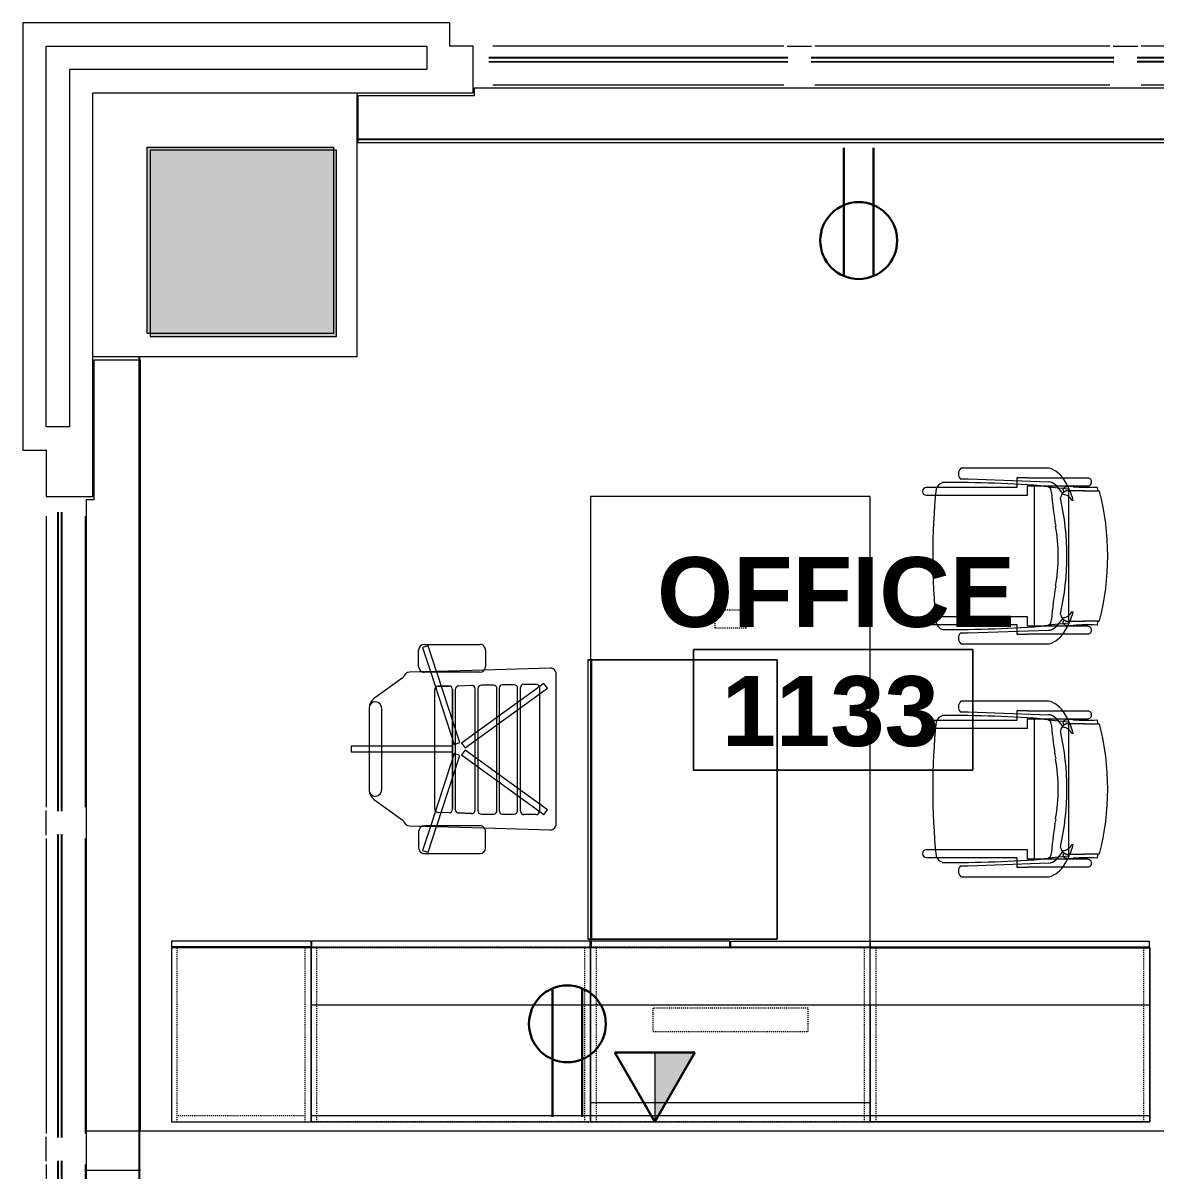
# Model space of a CAD drawing. Header units: inches. Extents: x -1221 to 179, y -822 to 880.
# Drawn here: x -992.1 to -846.2, y 529 to 676.7 of the extents above; entities that cross this region are included whole.
import ezdxf
from ezdxf.xclip import XClip

# ---------------------------------------------------------------- set-up
doc = ezdxf.new("R2010")
doc.units = ezdxf.units.IN
doc.header["$MEASUREMENT"] = 0
doc.header["$XCLIPFRAME"] = 2
doc.linetypes.add('L1$0$2DASHES', pattern=[163.199999, 71.999999, -24, 9.6, -24, 9.6, -24])
doc.linetypes.add('X1$0$Dash', pattern=[0.25, 0.125, -0.125])
doc.layers.add('L1$0$A-Anno-Revs-FinF', color=181, linetype='Continuous')
doc.layers.add('L1$0$GLZ_GLAZING', color=7, linetype='Continuous')
for name, color, linetype, lineweight in [('L1$0$ArchiCAD Windows_Pen_No__4', 4, 'Continuous', 9), ('L1$0$BB Columns_Pen_No__3', 7, 'Continuous', 20), ('L1$0$BB Columns_Pen_No__7', 7, 'Continuous', 20), ('L1$0$BB Columns_Pen_No__95', 8, 'Continuous', 20), ('L1$0$BB Shell_Pen_No__100', 7, 'Continuous', 20), ('X1$0$18_0109_REV_dwg _7_', 8, 'Continuous', 9), ('X1$0$A-ANNO-NOTE', 131, 'Continuous', 30), ('X1$0$A-AREA-IDEN', 2, 'Continuous', 9), ('X1$0$A-WALL', 113, 'Continuous', 9), ('X1$0$I-FURN', 30, 'Continuous', 9), ('X1$0$I-FURN-PNLS', 30, 'X1$0$Dash', 9), ('X1$0$I-WALL', 2, 'Continuous', 9), ('X1$0$S-COLS', 52, 'Continuous', 9)]:
    doc.layers.add(name, color=color, linetype=linetype, lineweight=lineweight)
doc.styles.add('X1$0$Swis721 Lt BT_B', font='', dxfattribs={"height": 9})
doc.styles.get('X1$0$Swis721 Lt BT_B').set_extended_font_data('Swis721 Lt BT', bold=True)

# ---------------------------------------------------------------- blocks, each defined once
blk = doc.blocks.new('L1$0$window-fixed')
at = {"layer": 'L1$0$ArchiCAD Windows_Pen_No__4', "linetype": 'L1$0$2DASHES'}
for p, q in [((-6723.6, 3788.31), (-6761.1, 3788.31)), ((-6681.6, 3788.31), (-6719.6, 3788.31)), ((-6640.1, 3788.31), (-6677.6, 3788.31)), ((-6723.6, 3783.31), (-6761.1, 3783.31)), ((-6681.6, 3783.31), (-6719.6, 3783.31)), ((-6640.09, 3783.31), (-6677.6, 3783.31))]:
    blk.add_line(p, q, dxfattribs=at)
at = {"layer": 'L1$0$ArchiCAD Windows_Pen_No__4', "linetype": 'Continuous'}
for p, q in [((-6723.17, 3788.31), (-6721.6, 3788.31)), ((-6721.6, 3788.31), (-6720.02, 3788.31)), ((-6681.17, 3788.31), (-6679.6, 3788.31)), ((-6679.6, 3788.31), (-6678.02, 3788.31))]:
    blk.add_line(p, q, dxfattribs=at)
at = {"layer": 'L1$0$GLZ_GLAZING', "color": 30, "linetype": 'Continuous'}
for p, q in [((-6723.1, 3786.81), (-6761.6, 3786.81)), ((-6761.6, 3786.32), (-6723.1, 3786.31)), ((-6681.1, 3786.81), (-6720.1, 3786.81)), ((-6720.1, 3786.32), (-6681.1, 3786.31)), ((-6639.59, 3786.81), (-6678.1, 3786.81)), ((-6678.1, 3786.32), (-6639.6, 3786.31))]:
    blk.add_line(p, q, dxfattribs=at)
at = {"layer": 'L1$0$GLZ_GLAZING', "color": 30, "linetype": 'Continuous', "const_width": 0.00174}
for points in [[(-6763.6, 3783.31), (-6761.1, 3783.31), (-6761.1, 3786.06), (-6761.6, 3786.06), (-6761.6, 3787.06), (-6761.1, 3787.06), (-6761.1, 3788.31), (-6763.6, 3788.31), (-6763.6, 3787.06), (-6763.6, 3787.06), (-6763.6, 3786.06), (-6763.6, 3786.06)], [(-6719.6, 3783.31), (-6723.6, 3783.31), (-6723.6, 3786.06), (-6723.1, 3786.06), (-6723.1, 3787.06), (-6723.6, 3787.06), (-6723.6, 3788.31), (-6719.6, 3788.31), (-6719.6, 3787.06), (-6720.1, 3787.06), (-6720.1, 3786.06), (-6719.6, 3786.06)], [(-6677.6, 3783.31), (-6681.6, 3783.31), (-6681.6, 3786.06), (-6681.1, 3786.06), (-6681.1, 3787.06), (-6681.6, 3787.06), (-6681.6, 3788.31), (-6677.6, 3788.31), (-6677.6, 3787.06), (-6678.1, 3787.06), (-6678.1, 3786.06), (-6677.6, 3786.06)], [(-6723.1, 3786.06), (-6723.1, 3787.06), (-6761.6, 3787.06), (-6761.6, 3786.07), (-6723.1, 3786.06)], [(-6681.1, 3786.06), (-6681.1, 3787.06), (-6720.1, 3787.06), (-6720.1, 3786.07), (-6681.59, 3786.06)], [(-6639.59, 3786.06), (-6639.59, 3787.06), (-6678.1, 3787.06), (-6678.1, 3786.07), (-6639.59, 3786.06)]]:
    blk.add_lwpolyline(points, close=True, dxfattribs=at)
blk.add_lwpolyline([(-6637.6, 3783.31), (-6637.6, 3788.31), (-6640.1, 3788.31), (-6640.09, 3787.06), (-6639.59, 3787.06), (-6639.59, 3786.06), (-6640.09, 3786.06), (-6640.09, 3783.31), (-6637.6, 3783.31)], dxfattribs=at)
blk = doc.blocks.new('L1')
at = {"layer": 'L1$0$BB Columns_Pen_No__95', "linetype": 'Continuous', "lineweight": 0, "true_color": 0x3f3f3f}
blk.add_hatch(color=250, dxfattribs=at).paths.add_polyline_path([(-7342.69, 3583.32), (-7342.69, 3559.32), (-7318.69, 3559.32), (-7318.69, 3583.32)])
at = {"layer": 'L1$0$A-Anno-Revs-FinF'}
for p, q in [((-7162.69, 3584.32), (-7315.69, 3584.32)), ((-7343.69, 3397.32), (-7343.69, 3556.32))]:
    blk.add_line(p, q, dxfattribs=at)
at = {"layer": 'L1$0$BB Columns_Pen_No__3', "linetype": 'Continuous'}
for p, q in [((-7315.69, 3590.32), (-7315.69, 3556.32)), ((-7315.69, 3556.32), (-7349.69, 3556.32))]:
    blk.add_line(p, q, dxfattribs=at)
at = {"layer": 'L1$0$BB Columns_Pen_No__7', "linetype": 'Continuous', "flags": 128}
blk.add_lwpolyline([(-7342.69, 3583.32), (-7318.69, 3583.32), (-7318.69, 3559.32), (-7342.69, 3559.32)], close=True, dxfattribs=at)
at = {"layer": 'L1$0$BB Shell_Pen_No__100', "linetype": 'Continuous', "flags": 128}
for points in [[(-7303.69, 3599.32), (-7358.69, 3599.32)], [(-7358.69, 3599.32), (-7358.69, 3544.32)], [(-7303.69, 3596.32), (-7303.69, 3599.32)], [(-7355.69, 3596.32), (-7306.69, 3596.32)], [(-7355.69, 3547.32), (-7355.69, 3596.32)], [(-7349.69, 3590.32), (-7300.69, 3590.32), (-7300.69, 3596.32)], [(-7306.69, 3596.32), (-7306.69, 3593.32)], [(-7300.69, 3596.32), (-7303.69, 3596.32)], [(-7306.69, 3593.32), (-7352.69, 3593.32)], [(-7352.69, 3593.32), (-7352.69, 3547.32)], [(-7355.69, 3538.32), (-7349.69, 3538.32), (-7349.69, 3590.32)], [(-7352.69, 3547.32), (-7355.69, 3547.32)], [(-7358.69, 3544.32), (-7355.69, 3544.32)], [(-7355.69, 3544.32), (-7355.69, 3538.32)]]:
    blk.add_lwpolyline(points, dxfattribs=at)
at = {"layer": 'L1$0$A-Anno-Revs-FinF'}
blk.add_blockref('L1$0$window-fixed', (-537.09, -191.99), dxfattribs=at)
at = {"layer": 'L1$0$A-Anno-Revs-FinF', "rotation": 90}
blk.add_blockref('L1$0$window-fixed', (-3567.38, 10175.91), dxfattribs=at)
blk = doc.blocks.new('X1$0$F - EXECUTIVE DESK 2 - F - EXECUTIVE DESK 2-V3-FIRST FLOOR POWER _ SIGNAL')
at = {"layer": 'X1$0$I-FURN'}
for p, q in [((47.63, 66.85), (47.63, 64.52)), ((48.38, 66.85), (47.63, 66.85)), ((48.38, 64.52), (48.38, 66.85)), ((41.56, 63.98), (38.81, 60.13)), ((53.31, 64.52), (42.69, 64.52)), ((53.27, 64.52), (42.73, 64.52)), ((47.63, 64.52), (47.63, 53.75)), ((48.38, 53.75), (48.38, 64.52)), ((57.19, 60.13), (54.44, 63.98)), ((42.87, 62.9), (53.13, 62.9)), ((38.11, 59.31), (38.06, 57.65)), ((57.94, 57.65), (57.89, 59.31)), ((34.95, 57.64), (34.71, 56.92)), ((38.04, 56.63), (34.95, 57.64)), ((37.36, 58.17), (35.28, 58.17)), ((38.06, 57.65), (38.06, 57.47)), ((57.94, 57.47), (57.94, 57.65)), ((61.06, 57.64), (57.96, 56.63)), ((58.64, 58.17), (60.72, 58.17)), ((61.29, 56.92), (61.06, 57.64)), ((34.54, 57.42), (34.54, 50.28)), ((34.71, 56.92), (38.01, 55.85)), ((38.06, 57.42), (37.84, 49.74)), ((38.11, 56.61), (38.04, 56.63)), ((38.11, 50.28), (38.11, 57.42)), ((47.41, 53.59), (38.15, 56.6)), ((57.85, 56.6), (48.6, 53.59)), ((57.9, 50.28), (57.9, 57.42)), ((57.96, 56.63), (57.9, 56.61)), ((58.16, 49.74), (57.94, 57.42)), ((57.99, 55.85), (61.29, 56.92)), ((61.47, 57.42), (61.47, 50.28)), ((38.01, 55.85), (38.11, 55.82)), ((38.11, 55.82), (47.17, 52.87)), ((39.8, 54.24), (39.84, 55.66)), ((39.8, 54.24), (39.84, 55.66)), ((40.28, 56.09), (55.63, 56.09)), ((40.28, 56.09), (55.63, 56.09)), ((48.83, 52.87), (57.9, 55.82)), ((56.07, 55.66), (56.11, 54.24)), ((56.11, 54.24), (56.07, 55.66)), ((57.9, 55.82), (57.99, 55.85)), ((55.67, 53.45), (40.2, 53.45)), ((55.67, 53.45), (40.2, 53.45)), ((55.67, 53.79), (40.24, 53.79)), ((40.24, 53.79), (55.67, 53.79)), ((47.17, 52.87), (47.41, 53.59)), ((47.63, 53.75), (48.38, 53.75)), ((48.6, 53.59), (48.83, 52.87)), ((47.26, 52.62), (39.56, 42.02)), ((39.76, 53.03), (39.68, 51.34)), ((39.68, 51.34), (39.76, 53.03)), ((40.16, 41.57), (47.86, 52.17)), ((47.86, 52.17), (47.26, 52.62)), ((48.74, 52.62), (48.14, 52.17)), ((48.14, 52.17), (55.84, 41.57)), ((56.44, 42.02), (48.74, 52.62)), ((56.19, 51.34), (56.11, 53.03)), ((56.19, 51.34), (56.11, 53.03)), ((55.78, 50.52), (40.06, 50.52)), ((55.78, 50.52), (40.06, 50.52)), ((40.12, 50.88), (55.75, 50.88)), ((40.12, 50.88), (55.75, 50.88)), ((35.28, 49.53), (37.36, 49.53)), ((37.84, 49.71), (37.6, 41.21)), ((39.61, 50.08), (39.61, 48.51)), ((39.61, 50.08), (39.61, 48.51)), ((56.22, 48.51), (56.22, 50.08)), ((56.22, 48.51), (56.22, 50.08)), ((58.4, 41.21), (58.16, 49.71)), ((60.72, 49.53), (58.64, 49.53)), ((39.61, 47.35), (39.61, 45.85)), ((39.61, 47.35), (39.61, 45.85)), ((40.06, 48.07), (55.78, 48.07)), ((40.06, 48.07), (55.78, 48.07)), ((55.82, 47.79), (40.06, 47.79)), ((55.82, 47.79), (40.06, 47.79)), ((56.26, 45.85), (56.26, 47.35)), ((56.26, 45.85), (56.26, 47.35)), ((39.55, 43.05), (39.55, 44.59)), ((39.55, 43.05), (39.55, 44.59)), ((39.99, 45.03), (55.9, 45.03)), ((39.99, 45.03), (55.9, 45.03)), ((40.06, 45.41), (55.82, 45.41)), ((40.06, 45.41), (55.82, 45.41)), ((56.35, 44.59), (56.35, 43.05)), ((56.35, 44.59), (56.35, 43.05)), ((39.56, 42.02), (40.16, 41.57)), ((55.91, 42.61), (39.99, 42.61)), ((55.91, 42.61), (39.99, 42.61)), ((55.84, 41.57), (56.44, 42.02)), ((38.35, 40.44), (57.65, 40.44)), ((59.5, 36.37), (23.5, 36.37)), ((23.5, 36.22), (23.5, 36.37)), ((23.5, 36.37), (23.5, 36.17)), ((23.5, 36), (23.5, 36.22)), ((23.5, 36), (23.5, 36.18)), ((23.5, 36.18), (23.5, 36.13)), ((23.5, 36.1), (23.5, 36)), ((23.5, 36.08), (23.5, 36.02)), ((23.5, 36), (23.5, 35.94)), ((23.5, 35.87), (23.5, 36)), ((23.5, 35.93), (23.5, 35.99)), ((23.5, 35.99), (23.5, 35.87)), ((23.5, 35.94), (23.5, 35.87)), ((23.5, 35.87), (23.5, 35.93)), ((23.5, 12), (23.5, 35.87)), ((23.5, 35.87), (59.5, 35.87)), ((23.5, 35.87), (59.5, 35.87)), ((23.5, 35.86), (23.5, 12)), ((59.5, 36.35), (59.5, 36.37)), ((59.5, 36.37), (59.5, 36.3)), ((59.5, 36.17), (59.5, 36.35)), ((59.5, 36.3), (59.5, 36.22)), ((59.5, 36.22), (59.5, 36.12)), ((59.5, 36.17), (59.5, 36.18)), ((59.5, 36.18), (59.5, 36.17)), ((59.5, 36.13), (59.5, 36.17)), ((59.5, 36.17), (59.5, 36.14)), ((59.5, 36.14), (59.5, 36)), ((59.5, 36.12), (59.5, 36)), ((59.5, 36), (59.5, 36.1)), ((59.5, 36.02), (59.5, 36.08)), ((59.5, 36), (59.5, 35.87)), ((59.5, 35.87), (59.5, 36)), ((59.5, 35.87), (59.5, 35.99)), ((59.5, 35.99), (59.5, 35.93)), ((59.5, 35.93), (59.5, 35.87)), ((59.5, 35.87), (59.5, 12)), ((59.5, 12), (59.5, 35.86)), ((59.5, 12), (23.5, 12)), ((59.5, 12), (23.5, 12))]:
    blk.add_line(p, q, dxfattribs=at)
for centre, radius, start, end in [((42.72, 63.02), 1.5, 91.3656, 140.4552), ((42.73, 63.71), 0.819, 90, 180), ((42.87, 63.87), 0.972, 190, 270), ((53.13, 63.87), 0.972, 270, 350), ((53.27, 63.71), 0.819, 0, 90), ((53.28, 63.02), 1.5, 39.5448, 88.6344), ((38.97, 59.29), 0.861, 100.7088, 178.3747), ((57.03, 59.29), 0.861, 1.6253, 79.2912), ((35.28, 57.42), 0.746, 90, 180), ((37.36, 57.42), 0.746, 0, 90), ((58.64, 57.42), 0.746, 90, 180), ((60.72, 57.42), 0.746, 360, 90), ((35.28, 50.28), 0.746, 180, 270), ((37.36, 50.28), 0.746, 270, 0), ((58.64, 50.28), 0.746, 180, 270), ((60.72, 50.28), 0.746, 270, 0), ((38.35, 41.19), 0.75, 178.3747, 270), ((57.65, 41.19), 0.75, 270, 1.6253)]:
    blk.add_arc(centre, radius, start, end, dxfattribs=at)
for centre, major_axis, ratio, start_param, end_param in [((40.28, 55.65), (0.441, 0), 0.99965, 1.570796, 3.116145), ((40.28, 55.65), (0.441, 0), 0.99965, 1.570796, 3.116145), ((55.63, 55.65), (0.441, 0), 0.99965, 0.025448, 1.570796), ((55.63, 55.65), (0.441, 0), 0.99965, 0.798122, 1.570796), ((55.63, 55.65), (0.441, 0), 0.99965, 0.025448, 0.798122), ((40.2, 53.01), (0.441, 0), 0.998574, 1.570796, 3.092009), ((40.2, 53.01), (0.441, 0), 0.998574, 1.570796, 3.092009), ((40.24, 54.23), (0.441, 0), 0.99965, 3.116145, 4.712389), ((40.24, 54.23), (0.441, 0), 0.99965, 3.116145, 3.914267), ((40.24, 54.23), (0.441, 0), 0.99965, 3.914267, 4.712389), ((55.67, 54.23), (0.441, 0), 0.99965, 4.712389, 6.308633), ((55.67, 54.23), (0.441, 0), 0.99965, 4.712389, 6.308633), ((55.67, 53.01), (0.441, 0), 0.998574, 0.049584, 1.570796), ((55.67, 53.01), (0.441, 0), 0.998574, 0.049584, 1.570796), ((40.06, 50.08), (0.441, 0), 0.999403, 1.570796, 3.141593), ((40.06, 50.08), (0.441, 0), 0.999403, 1.570796, 3.141593), ((40.12, 51.32), (0.441, 0), 0.998574, 3.092009, 4.712389), ((40.12, 51.32), (0.441, 0), 0.998574, 3.092009, 4.712389), ((55.75, 51.32), (0.441, 0), 0.998574, 4.712389, 6.332769), ((55.75, 51.32), (0.441, 0), 0.998574, 4.712389, 6.332769), ((55.78, 50.08), (0.441, 0), 0.999403, 0, 1.570796), ((55.78, 50.08), (0.441, 0), 0.999403, 0, 1.570796), ((40.06, 48.51), (0.441, 0), 0.999403, 3.141593, 4.712389), ((40.06, 48.51), (0.441, 0), 0.999403, 3.141593, 4.712389), ((40.06, 47.35), (0.441, 0), 0.999591, 1.570796, 3.141593), ((40.06, 47.35), (0.441, 0), 0.999591, 1.570796, 3.141593), ((55.78, 48.51), (0.441, 0), 0.999403, 4.712389, 6.283185), ((55.78, 48.51), (0.441, 0), 0.999403, 4.712389, 6.283185), ((55.82, 47.35), (0.441, 0), 0.999591, 0, 1.570796), ((55.82, 47.35), (0.441, 0), 0.999591, 0, 1.570796), ((40.06, 45.85), (0.441, 0), 0.999591, 3.141593, 4.712389), ((40.06, 45.85), (0.441, 0), 0.999591, 3.141593, 3.926991), ((55.82, 45.85), (0.441, 0), 0.999591, 4.712389, 6.283185), ((55.82, 45.85), (0.441, 0), 0.999591, 4.712389, 6.283185), ((39.99, 44.59), (0.441, 0), 0.994522, 1.570796, 3.141593), ((39.99, 44.59), (0.441, 0), 0.994522, 1.570796, 3.141593), ((40.06, 45.85), (0.441, 0), 0.999591, 3.926991, 4.712389), ((55.9, 44.59), (0.442, 0), 0.994522, 0, 1.570796), ((55.9, 44.59), (0.442, 0), 0.994522, 0.785398, 1.570796), ((55.9, 44.59), (0.442, 0), 0.994522, 0, 0.785398), ((39.99, 43.05), (0.441, 0), 0.994522, 3.141593, 4.712389), ((39.99, 43.05), (0.441, 0), 0.994522, 3.141593, 4.712389), ((55.91, 43.05), (0.441, 0), 0.994522, 4.712389, 6.283185), ((55.91, 43.05), (-0.441, 0), 0.994522, 1.570796, 3.141593)]:
    blk.add_ellipse(centre, major_axis=major_axis, ratio=ratio, start_param=start_param, end_param=end_param, dxfattribs=at)
at = {"layer": 'X1$0$I-FURN-PNLS', "linetype": 'Continuous'}
for p, q in [((0, 90), (0, 72)), ((22.38, 90), (0, 90)), ((22.38, 72), (22.38, 90)), ((22.53, 89.94), (23.28, 89.94)), ((22.53, 72.06), (22.53, 89.94)), ((23.28, 89.94), (23.28, 72.06)), ((0, 72), (0, 0)), ((15, 72), (0, 72)), ((0, 72), (0, 0)), ((0.75, 72), (0, 72)), ((0.75, 72), (0, 72)), ((0, 72), (0, 0)), ((0, 72), (0, 0)), ((0.75, 72), (0, 72)), ((0, 72), (22.38, 72)), ((0, 72), (0, 36)), ((0.75, 72), (0, 72)), ((0.75, 0), (0.75, 72)), ((0.75, 0), (0.75, 72)), ((0.75, 0), (0.75, 72)), ((15, 72), (0.75, 72)), ((15, 72), (0.75, 72)), ((15, 0), (15, 72)), ((22.38, 72), (15, 72)), ((22.38, 72), (15, 72)), ((22.38, 36), (22.38, 72)), ((22.38, 36), (22.38, 72)), ((22.5, 71.94), (22.5, 36.06)), ((23.25, 71.94), (22.5, 71.94)), ((23.28, 72.06), (22.53, 72.06)), ((23.25, 36.06), (23.25, 71.94)), ((0, 36), (0.75, 36)), ((0, 36), (0, 0)), ((0.75, 36), (0, 36)), ((0.75, 36), (2.5, 36)), ((2.5, 36), (0.75, 36)), ((15, 36), (2.5, 36)), ((2.5, 36), (2.5, 0)), ((2.5, 36), (15, 36)), ((15, 36), (2.5, 36)), ((80.5, 36), (15, 36)), ((15, 36), (22.38, 36)), ((22.38, 36), (15, 36)), ((22.38, 0), (22.38, 36)), ((22.38, 0), (22.38, 36)), ((22.5, 36.06), (23.25, 36.06)), ((23.25, 35.94), (22.5, 35.94)), ((22.5, 35.94), (22.5, 18.06)), ((23.25, 18.06), (23.25, 35.94)), ((59.5, 36.37), (23.5, 36.37)), ((23.5, 36.37), (23.5, 12)), ((59.5, 12), (59.5, 36.37)), ((80.5, 0), (80.5, 36)), ((22.5, 18.06), (23.25, 18.06)), ((22.5, 17.94), (23.25, 17.94)), ((22.5, 0.06), (22.5, 17.94)), ((23.25, 17.94), (23.25, 0.06)), ((23.5, 12), (59.5, 12)), ((0, 0), (15, 0)), ((0, 0), (0.75, 0)), ((0.75, 0), (2.5, 0)), ((2.5, 0), (15, 0)), ((15, 0), (22.38, 0)), ((23.25, 0.06), (22.5, 0.06)), ((0, 0), (0.75, 0)), ((0, 0), (0.75, 0)), ((0, 0), (0, -36)), ((0, 0), (0.75, 0)), ((0, -36), (0, 0)), ((0, 0), (0, -36)), ((15, 0), (0, 0)), ((0.75, 0), (2.5, 0)), ((0.75, -36), (0.75, 0)), ((2.5, 0), (15, 0)), ((2.5, 0), (15, 0)), ((15, 0), (80.5, 0)), ((15, 0), (22.38, 0)), ((15, -36), (15, 0)), ((22.38, -36), (22.38, 0)), ((22.38, 0), (22.38, -36)), ((22.5, -0.06), (23.25, -0.06)), ((22.5, -35.94), (22.5, -0.06)), ((23.25, -0.06), (23.25, -35.94)), ((0, -36), (15, -36)), ((15, -36), (0, -36)), ((0, -36), (15, -36)), ((15, -36), (22.38, -36)), ((22.38, -36), (15, -36)), ((23.25, -35.94), (22.5, -35.94))]:
    blk.add_line(p, q, dxfattribs=at)
at = {"layer": 'X1$0$I-FURN-PNLS'}
for p, q in [((0, 89.25), (22.38, 89.25)), ((0.75, 72.75), (0.75, 89.25)), ((22.53, 89.94), (22.53, 72.06)), ((0, 72.75), (22.38, 72.75)), ((0, 0), (0, 72)), ((0, 36), (0, 72)), ((0, 71.25), (0.75, 71.25)), ((0.75, 71.25), (15, 71.25)), ((15, 71.25), (22.38, 71.25)), ((22.38, 36), (22.38, 72)), ((22.5, 36.06), (22.5, 71.94)), ((0, 36.75), (0.75, 36.75)), ((0, 0), (0, 36)), ((0.75, 36.75), (15, 36.75)), ((15, 36.75), (22.38, 36.75)), ((22.38, 0), (22.38, 36)), ((22.5, 18.06), (22.5, 35.94)), ((0, 35.25), (0.75, 35.25)), ((0.75, 35.25), (2.5, 35.25)), ((2.5, 35.25), (15, 35.25)), ((15, 35.25), (22.38, 35.25)), ((11.63, 28), (11.63, 8)), ((14.63, 28), (11.63, 28)), ((14.63, 8), (14.63, 28)), ((63.57, 19.97), (65.93, 19.97)), ((63.57, 16.03), (63.57, 19.97)), ((65.93, 19.97), (65.93, 16.03)), ((22.5, 17.94), (22.5, 0.06)), ((65.93, 16.03), (63.57, 16.03)), ((11.63, 8), (14.63, 8)), ((0, 0.75), (0.75, 0.75)), ((0.75, 0.75), (2.5, 0.75)), ((2.5, 0.75), (15, 0.75)), ((15, 0.75), (22.38, 0.75)), ((22.38, 0), (22.38, -36)), ((0, 0), (0, -36)), ((0, -0.75), (15, -0.75)), ((15, -0.75), (22.38, -0.75)), ((22.5, -0.06), (22.5, -35.94)), ((0, -35.25), (15, -35.25)), ((15, -35.25), (22.38, -35.25))]:
    blk.add_line(p, q, dxfattribs=at)
blk = doc.blocks.new('X1$0$F-Haworth_Chair_X99-Seminar - X99 Seminar Chair with Glides-5005209-FIRST FLOOR POWER _ SIGNAL')
at = {"layer": 'X1$0$I-FURN'}
for p, q in [((-8.34, 11.52), (-8.42, 7.57)), ((-8.42, 7.57), (-8.34, 11.37)), ((8.42, 7.57), (8.34, 11.52)), ((8.34, 11.37), (8.42, 7.57)), ((-10.04, 10.02), (-10.04, 6.81)), ((-9.04, 7.4), (-9.04, 10.02)), ((9.04, 10.02), (9.04, 7.4)), ((10.04, 6.81), (10.04, 10.02)), ((-9.04, 5.99), (-9.04, 7.4)), ((-8.62, 7.42), (-8.68, 6.87)), ((-8.6, 7.6), (-8.62, 7.43)), ((-8.49, 7.6), (-8.56, 7.6)), ((-7.65, 7.6), (-8.4, 7.6)), ((7.65, 7.6), (-7.65, 7.6)), ((-7.18, 7.99), (-7.21, 8.13)), ((7.21, 8.13), (7.18, 7.99)), ((8.4, 7.6), (7.65, 7.6)), ((8.56, 7.6), (8.49, 7.6)), ((8.62, 7.43), (8.6, 7.6)), ((8.68, 6.87), (8.62, 7.42)), ((9.04, 7.4), (9.04, 5.99)), ((-10.04, 6.81), (-10.04, 5)), ((-9.13, 5.92), (-8.07, 6.77)), ((-9.04, 3.62), (-9.04, 5.99)), ((-8.75, 6.22), (-8.88, 4.99)), ((-8.68, 6.87), (-8.75, 6.22)), ((-8.61, 6.81), (-8.23, 6.95)), ((-8.03, 6.81), (-7.95, 6.87)), ((7.95, 6.87), (8.03, 6.81)), ((8.07, 6.77), (9.13, 5.92)), ((8.23, 6.95), (8.61, 6.81)), ((8.75, 6.22), (8.68, 6.87)), ((8.88, 4.99), (8.75, 6.22)), ((9.04, 5.99), (9.04, 3.62)), ((10.04, 5), (10.04, 6.81)), ((-11.32, 5.06), (-11.32, -5.48)), ((-10.04, 4.99), (-10.04, 2.27)), ((-9.92, -5.36), (-9.57, 4.97)), ((-8.9, 4.8), (-9.07, 3.2)), ((-8.88, 4.99), (-8.88, 4.92)), ((8.88, 4.92), (8.88, 4.99)), ((9.07, 3.2), (8.9, 4.8)), ((9.57, 4.97), (9.92, -5.36)), ((10.04, 2.27), (10.04, 4.99)), ((11.32, -5.48), (11.32, 5.06)), ((-9.07, 3.2), (-9.07, 3.12)), ((-9.07, 3.12), (9.07, 3.12)), ((-9.04, 3.43), (-9.04, 3.62)), ((-9.04, 3.12), (-9.04, 3.43)), ((-9.04, 2.27), (-9.04, 3.12)), ((9.04, 3.62), (9.04, 3.43)), ((9.04, 3.43), (9.04, 3.12)), ((9.04, 3.12), (9.04, 2.27)), ((9.07, 3.12), (9.07, 3.2)), ((-10.04, 2.27), (-10.07, 2.27)), ((-10.07, 2.27), (-10.07, 0.89)), ((-7.83, 2.27), (-9.04, 2.27)), ((-7.83, -9.57), (-7.83, 2.27)), ((9.04, 2.27), (7.83, 2.27)), ((7.83, 2.27), (7.83, -9.57)), ((10.07, 2.27), (10.04, 2.27)), ((10.07, 0.89), (10.07, 2.27)), ((-10.07, 0.89), (-9.71, 0.89)), ((-9.71, 0.89), (-9.2, 0.89)), ((-9.2, 0.89), (-8.82, 0.89)), ((-8.82, 0.89), (-8.82, -9.44)), ((8.82, 0.89), (9.2, 0.89)), ((8.82, -9.44), (8.82, 0.89)), ((9.2, 0.89), (9.71, 0.89)), ((9.71, 0.89), (10.07, 0.89)), ((-11.32, -5.48), (-11.3, -6.32)), ((-9.92, -6.36), (-9.92, -5.36)), ((9.92, -5.36), (9.92, -6.36)), ((11.3, -6.32), (11.32, -5.48)), ((-8.82, -9.44), (-8.82, -10.78)), ((-7.83, -10.78), (-7.83, -9.57)), ((7.83, -9.57), (7.83, -10.78)), ((8.82, -10.78), (8.82, -9.44))]:
    blk.add_line(p, q, dxfattribs=at)
for centre, radius, start, end in [((0, -20.29), 32.89, 75.3075, 104.696), ((-9.54, 10.02), 0.498, 360, 180), ((-36.06, 10.03), 27.2, 355.9857, 2.5118), ((0, -20.73), 33.17, 104.5766, 105.5522), ((0, -20.73), 33.17, 74.4478, 75.4234), ((36.06, 10.03), 27.2, 177.4882, 184.0143), ((9.54, 10.02), 0.498, 360, 180), ((-4.71, -1.15), 9.61, 116.0036, 121.9522), ((-5.2, 7.86), 3.74, 175.9857, 189.9064), ((-4.71, -1.15), 9.61, 113.5094, 116.0036), ((-4.71, -1.15), 9.61, 112.927, 113.3607), ((-4.71, -1.15), 9.61, 105.0666, 112.7369), ((-7.37, 7.55), 1.05, 178.8214, 214.7998), ((-7.37, 7.55), 1.05, 178.8214, 264.0446), ((-6.55, 6.76), 1.38, 147.5752, 174.9122), ((-6.55, 6.76), 1.38, 117.0503, 145.9813), ((6.55, 6.76), 1.38, 34.0187, 62.9497), ((4.71, -1.15), 9.61, 67.2631, 74.9334), ((7.37, 7.55), 1.05, 275.9554, 1.1786), ((6.55, 6.76), 1.38, 5.0878, 32.4248), ((7.37, 7.55), 1.05, 325.2002, 1.1786), ((4.71, -1.15), 9.61, 66.6393, 67.073), ((4.71, -1.15), 9.61, 63.9964, 66.4906), ((5.2, 7.86), 3.74, 350.0936, 4.0143), ((4.71, -1.15), 9.61, 58.0478, 63.9964), ((-7.87, 3.92), 3.63, 121.9522, 161.8211), ((-8.18, 4.9), 1.39, 132.8922, 177.1987), ((-8.28, 7.33), 0.613, 189.9064, 237.4573), ((0, -26.49), 33.83, 77.2285, 102.7715), ((0, -15.97), 22.19, 79.9767, 100.0233), ((8.28, 7.33), 0.613, 302.5427, 350.0936), ((8.18, 4.9), 1.39, 2.8013, 47.1078), ((7.87, 3.92), 3.63, 18.1789, 58.0478), ((144.06, -7.32), 153.52, 175.4787, 180.5251), ((-8.24, 4.59), 0.763, 84.2338, 165.7662), ((-11.32, 48.08), 42.84, 274.2301, 280.0233), ((11.32, 48.08), 42.84, 259.9767, 265.7699), ((8.24, 4.59), 0.763, 14.2338, 95.7662), ((-144.06, -7.32), 153.52, 359.4749, 4.5213), ((-10.58, -5.68), 0.956, 221.8901, 314.1099), ((10.58, -5.68), 0.956, 225.8901, 318.1099), ((-8.21, -8.28), 1.31, 200.0433, 249.9567), ((8.21, -8.28), 1.31, 290.0433, 339.9567), ((0, 75.01), 84.96, 264.1475, 275.8525), ((-8.32, -10.78), 0.495, 180, 360), ((8.32, -10.78), 0.495, 180, 360)]:
    blk.add_arc(centre, radius, start, end, dxfattribs=at)
blk = doc.blocks.new('X1$0$F-Haworth_Chair_X99-Seminar - X99 Seminar Chair with Glides-V4-FIRST FLOOR POWER _ SIGNAL')
at = {"layer": 'X1$0$I-FURN'}
for p, q in [((-8.34, 11.52), (-8.42, 7.57)), ((-8.42, 7.57), (-8.34, 11.37)), ((8.42, 7.57), (8.34, 11.52)), ((8.34, 11.37), (8.42, 7.57)), ((-10.04, 10.02), (-10.04, 6.81)), ((-9.04, 7.4), (-9.04, 10.02)), ((9.04, 10.02), (9.04, 7.4)), ((10.04, 6.81), (10.04, 10.02)), ((-9.04, 5.99), (-9.04, 7.4)), ((-8.62, 7.42), (-8.68, 6.87)), ((-8.6, 7.6), (-8.62, 7.43)), ((-8.49, 7.6), (-8.56, 7.6)), ((-7.65, 7.6), (-8.4, 7.6)), ((7.65, 7.6), (-7.65, 7.6)), ((-7.18, 7.99), (-7.21, 8.13)), ((7.21, 8.13), (7.18, 7.99)), ((8.4, 7.6), (7.65, 7.6)), ((8.56, 7.6), (8.49, 7.6)), ((8.6, 7.6), (8.57, 7.6)), ((8.62, 7.43), (8.6, 7.6)), ((8.68, 6.87), (8.62, 7.42)), ((9.04, 7.4), (9.04, 5.99)), ((-10.04, 6.81), (-10.04, 5)), ((-9.13, 5.92), (-8.07, 6.77)), ((-9.04, 3.62), (-9.04, 5.99)), ((-8.75, 6.22), (-8.88, 4.99)), ((-8.68, 6.87), (-8.75, 6.22)), ((-8.61, 6.81), (-8.23, 6.95)), ((-8.03, 6.81), (-7.95, 6.87)), ((7.95, 6.87), (8.03, 6.81)), ((8.07, 6.77), (9.13, 5.92)), ((8.23, 6.95), (8.61, 6.81)), ((8.75, 6.22), (8.68, 6.87)), ((8.88, 4.99), (8.75, 6.22)), ((9.04, 5.99), (9.04, 3.62)), ((10.04, 5), (10.04, 6.81)), ((-11.32, 5.06), (-11.32, -5.48)), ((-10.04, 4.99), (-10.04, 2.27)), ((-9.92, -5.36), (-9.57, 4.97)), ((-8.9, 4.8), (-9.07, 3.2)), ((-8.88, 4.99), (-8.88, 4.92)), ((8.88, 4.92), (8.88, 4.99)), ((9.07, 3.2), (8.9, 4.8)), ((9.57, 4.97), (9.92, -5.36)), ((10.04, 2.27), (10.04, 4.99)), ((11.32, -5.48), (11.32, 5.06)), ((-9.07, 3.2), (-9.07, 3.12)), ((-9.07, 3.12), (9.07, 3.12)), ((-9.04, 3.43), (-9.04, 3.62)), ((-9.04, 3.12), (-9.04, 3.43)), ((-9.04, 2.27), (-9.04, 3.12)), ((9.04, 3.62), (9.04, 3.43)), ((9.04, 3.43), (9.04, 3.12)), ((9.04, 3.12), (9.04, 2.27)), ((9.07, 3.12), (9.07, 3.2)), ((-10.04, 2.27), (-10.07, 2.27)), ((-10.07, 2.27), (-10.07, 0.89)), ((-7.83, 2.27), (-9.04, 2.27)), ((-7.83, -9.57), (-7.83, 2.27)), ((9.04, 2.27), (7.83, 2.27)), ((7.83, 2.27), (7.83, -9.57)), ((10.07, 2.27), (10.04, 2.27)), ((10.07, 0.89), (10.07, 2.27)), ((-10.07, 0.89), (-9.71, 0.89)), ((-9.71, 0.89), (-9.2, 0.89)), ((-9.2, 0.89), (-8.82, 0.89)), ((-8.82, 0.89), (-8.82, -9.44)), ((8.82, 0.89), (9.2, 0.89)), ((8.82, -9.44), (8.82, 0.89)), ((9.2, 0.89), (9.71, 0.89)), ((9.71, 0.89), (10.07, 0.89)), ((-11.32, -5.48), (-11.3, -6.32)), ((-9.92, -6.36), (-9.92, -5.36)), ((9.92, -5.36), (9.92, -6.36)), ((11.3, -6.32), (11.32, -5.48)), ((-8.82, -9.44), (-8.82, -10.78)), ((-7.83, -10.78), (-7.83, -9.57)), ((7.83, -9.57), (7.83, -10.78)), ((8.82, -10.78), (8.82, -9.44))]:
    blk.add_line(p, q, dxfattribs=at)
for centre, radius, start, end in [((0, -20.29), 32.89, 75.3075, 104.696), ((-9.54, 10.02), 0.498, 360, 180), ((-36.06, 10.03), 27.2, 355.9857, 2.5118), ((0, -20.73), 33.17, 104.5766, 105.5522), ((0, -20.73), 33.17, 74.4478, 75.4234), ((36.06, 10.03), 27.2, 177.4882, 184.0143), ((9.54, 10.02), 0.498, 360, 180), ((-4.71, -1.15), 9.61, 116.0036, 121.9522), ((-5.2, 7.86), 3.74, 175.9857, 189.9064), ((-4.71, -1.15), 9.61, 113.5094, 116.0036), ((-4.71, -1.15), 9.61, 112.927, 113.3607), ((-4.71, -1.15), 9.61, 105.0666, 112.7369), ((-7.37, 7.55), 1.05, 178.8214, 214.7998), ((-7.37, 7.55), 1.05, 178.8214, 264.0446), ((-6.55, 6.76), 1.38, 147.5752, 174.9122), ((-6.55, 6.76), 1.38, 117.0503, 145.9813), ((6.55, 6.76), 1.38, 34.0187, 62.9497), ((4.71, -1.15), 9.61, 67.2631, 74.9334), ((7.37, 7.55), 1.05, 275.9554, 1.1786), ((6.55, 6.76), 1.38, 5.0878, 32.4248), ((7.37, 7.55), 1.05, 325.2002, 1.1786), ((4.71, -1.15), 9.61, 66.6393, 67.073), ((4.71, -1.15), 9.61, 63.9964, 66.4906), ((5.2, 7.86), 3.74, 350.0936, 4.0143), ((4.71, -1.15), 9.61, 58.0478, 63.9964), ((-7.87, 3.92), 3.63, 121.9522, 161.8211), ((-8.18, 4.9), 1.39, 132.8922, 177.1987), ((-8.28, 7.33), 0.613, 189.9064, 237.4573), ((0, -26.49), 33.83, 77.2285, 102.7715), ((0, -15.97), 22.19, 79.9767, 100.0233), ((8.28, 7.33), 0.613, 302.5427, 350.0936), ((8.18, 4.9), 1.39, 2.8013, 47.1078), ((7.87, 3.92), 3.63, 18.1789, 58.0478), ((144.06, -7.32), 153.52, 175.4787, 180.5251), ((-8.24, 4.59), 0.763, 84.2338, 165.7662), ((-11.32, 48.08), 42.84, 274.2301, 280.0233), ((11.32, 48.08), 42.84, 259.9767, 265.7699), ((8.24, 4.59), 0.763, 14.2338, 95.7662), ((-144.06, -7.32), 153.52, 359.4749, 4.5213), ((-10.58, -5.68), 0.956, 221.8901, 314.1099), ((10.58, -5.68), 0.956, 225.8901, 318.1099), ((-8.21, -8.28), 1.31, 200.0433, 249.9567), ((8.21, -8.28), 1.31, 290.0433, 339.9567), ((0, 75.01), 84.96, 264.1475, 275.8525), ((-8.32, -10.78), 0.495, 180, 360), ((8.32, -10.78), 0.495, 180, 360)]:
    blk.add_arc(centre, radius, start, end, dxfattribs=at)
blk = doc.blocks.new('X1$0$Walls 25 - Walls 1-5286572-FIRST FLOOR POWER _ SIGNAL')
at = {"layer": 'X1$0$A-WALL'}
for p, q in [((-1982.56, 392.06), (-1988.56, 392.06)), ((-1988.56, 392.06), (-1988.56, 374.06)), ((-1982.56, 292.75), (-1982.56, 392.06)), ((-1988.56, 374.06), (-1989.56, 374.06)), ((-1989.56, 374.06), (-1989.56, 292.75)), ((-1989.56, 287.75), (-1989.56, 248.06)), ((-1982.56, 233.06), (-1982.56, 262.75)), ((-1989.56, 248.06), (-1988.56, 248.06)), ((-1988.56, 248.06), (-1988.56, 239.06)), ((-1988.56, 233.06), (-1982.56, 233.06))]:
    blk.add_line(p, q, dxfattribs=at)
blk = doc.blocks.new('X1$0$Walls 26 - Walls 1-5286814-FIRST FLOOR POWER _ SIGNAL')
at = {"layer": 'X1$0$A-WALL'}
for p, q in [((-808.04, 668.31), (-933.93, 668.31)), ((-933.93, 668.31), (-933.93, 667.31)), ((-933.93, 667.31), (-948.93, 667.31)), ((-948.93, 667.31), (-948.93, 661.31)), ((-948.93, 661.31), (-808.04, 661.31))]:
    blk.add_line(p, q, dxfattribs=at)
blk = doc.blocks.new('X1$0$Concrete-Rectangular-Column - 24 X 24-V44-FIRST FLOOR POWER _ SIGNAL')
at = {"layer": 'X1$0$S-COLS'}
blk.add_hatch(color=7, dxfattribs=at).paths.add_polyline_path([(-12, -12), (12, -12), (12, 12), (-12, 12), (-12, 11.28)], flags=0)
at = {"layer": 'X1$0$S-COLS', "color": 8, "lineweight": 20}
for p, q in [((12, 12), (-12, 12)), ((-12, 12), (-12, -12)), ((12, -12), (12, 12)), ((-12, -12), (12, -12))]:
    blk.add_line(p, q, dxfattribs=at)
blk = doc.blocks.new('X1$0$Room Tag - Room Name and Number-3379422-FIRST FLOOR POWER _ SIGNAL')
at = {"layer": 'X1$0$A-AREA-IDEN'}
for p, q in [((-0.1881, -0.1636), (-0.1881, -0.0018)), ((-0.1881, -0.0018), (0.1869, -0.0018)), ((0.1869, -0.0018), (-0.1881, -0.0018)), ((-0.1881, -0.0018), (-0.1881, -0.1636)), ((0.1869, -0.0018), (0.1869, -0.1636)), ((0.1869, -0.1636), (0.1869, -0.0018)), ((0.1869, -0.1636), (-0.1881, -0.1636)), ((-0.1881, -0.1636), (0.1869, -0.1636))]:
    blk.add_line(p, q, dxfattribs=at)
blk = doc.blocks.new('X1')
at = {"layer": 'X1$0$A-ANNO-NOTE', "lineweight": 9}
blk.add_hatch(color=256, dxfattribs=at).paths.add_polyline_path([(-910.68, 535.22), (-905.52, 544.15), (-910.68, 544.15)], flags=0)
at = {"layer": 'X1$0$A-ANNO-NOTE'}
for p, q in [((-886.34, 660.65), (-886.34, 644.13)), ((-882.51, 660.65), (-882.51, 644.13)), ((-923.85, 535.87), (-923.85, 552.4)), ((-920.02, 535.87), (-920.02, 552.4)), ((-910.68, 535.22), (-915.84, 544.15)), ((-915.84, 544.15), (-905.52, 544.15)), ((-910.68, 535.22), (-905.52, 544.15))]:
    blk.add_line(p, q, dxfattribs=at)
at = {"layer": 'X1$0$A-ANNO-NOTE', "lineweight": 9}
for p, q in [((-910.68, 535.22), (-905.52, 544.15)), ((-905.52, 544.15), (-910.68, 544.15)), ((-910.68, 544.15), (-910.68, 535.22))]:
    blk.add_line(p, q, dxfattribs=at)
at = {"layer": 'X1$0$A-ANNO-NOTE'}
for centre in [(-884.42, 648.69), (-921.94, 547.83)]:
    blk.add_circle(centre, 4.95, dxfattribs=at)
at = {"layer": 'X1$0$I-WALL', "lineweight": 13}
for p, q in [((-800.93, 534), (-983.93, 534)), ((-983.93, 534), (-983.93, 529)), ((-983.93, 529), (-976.93, 529))]:
    blk.add_line(p, q, dxfattribs=at)
at = {"layer": 'X1$0$18_0109_REV_dwg _7_'}
ref = blk.add_blockref('L1', (6366.63, -2922.6), dxfattribs=at)
XClip(ref).set_block_clipping_path([(-7587.3890141857, 2122.8758432012), (-6188.1189173454, 3796.6416784023)])
at = {"layer": 'X1$0$A-AREA-IDEN', "xscale": 95.99999999999994, "yscale": 95.99999999999994, "zscale": 95.99999999999994}
blk.add_blockref('X1$0$Room Tag - Room Name and Number-3379422-FIRST FLOOR POWER _ SIGNAL', (-887.65, 596.21), dxfattribs=at)
at = {"layer": 'X1$0$A-WALL'}
for name, p in [('X1$0$Walls 26 - Walls 1-5286814-FIRST FLOOR POWER _ SIGNAL', (0, 0)), ('X1$0$Walls 25 - Walls 1-5286572-FIRST FLOOR POWER _ SIGNAL', (1005.63, 241.25))]:
    blk.add_blockref(name, p, dxfattribs=at)
at = {"layer": 'X1$0$I-FURN'}
for name, p, rotation in [('X1$0$F-Haworth_Chair_X99-Seminar - X99 Seminar Chair with Glides-V4-FIRST FLOOR POWER _ SIGNAL', (-864.94, 608.07), 269.9999999999997), ('X1$0$F - EXECUTIVE DESK 2 - F - EXECUTIVE DESK 2-V3-FIRST FLOOR POWER _ SIGNAL', (-882.94, 535.22), 90.00000000000026), ('X1$0$F-Haworth_Chair_X99-Seminar - X99 Seminar Chair with Glides-5005209-FIRST FLOOR POWER _ SIGNAL', (-864.94, 578.07), 269.9999999999997)]:
    blk.add_blockref(name, p, dxfattribs=dict(at, rotation=rotation))
at = {"layer": 'X1$0$S-COLS'}
blk.add_blockref('X1$0$Concrete-Rectangular-Column - 24 X 24-V44-FIRST FLOOR POWER _ SIGNAL', (-963.66, 648.33), dxfattribs=at)
at = {"layer": 'X1$0$A-AREA-IDEN', "char_height": 9, "attachment_point": 1, "style": 'X1$0$Swis721 Lt BT_B'}
for s, insert, width in [('OFFICE', (-910.39, 607.93), 54.843), ('1133', (-902.06, 592.61), 33.936)]:
    blk.add_mtext(s, dxfattribs=dict(at, insert=insert, width=width))

msp = doc.modelspace()

# ---------------------------------------------------------------- block references
at = {"color": 253}
msp.add_blockref('X1', (0, 0), dxfattribs=at)

doc.saveas('drawing.dxf')
